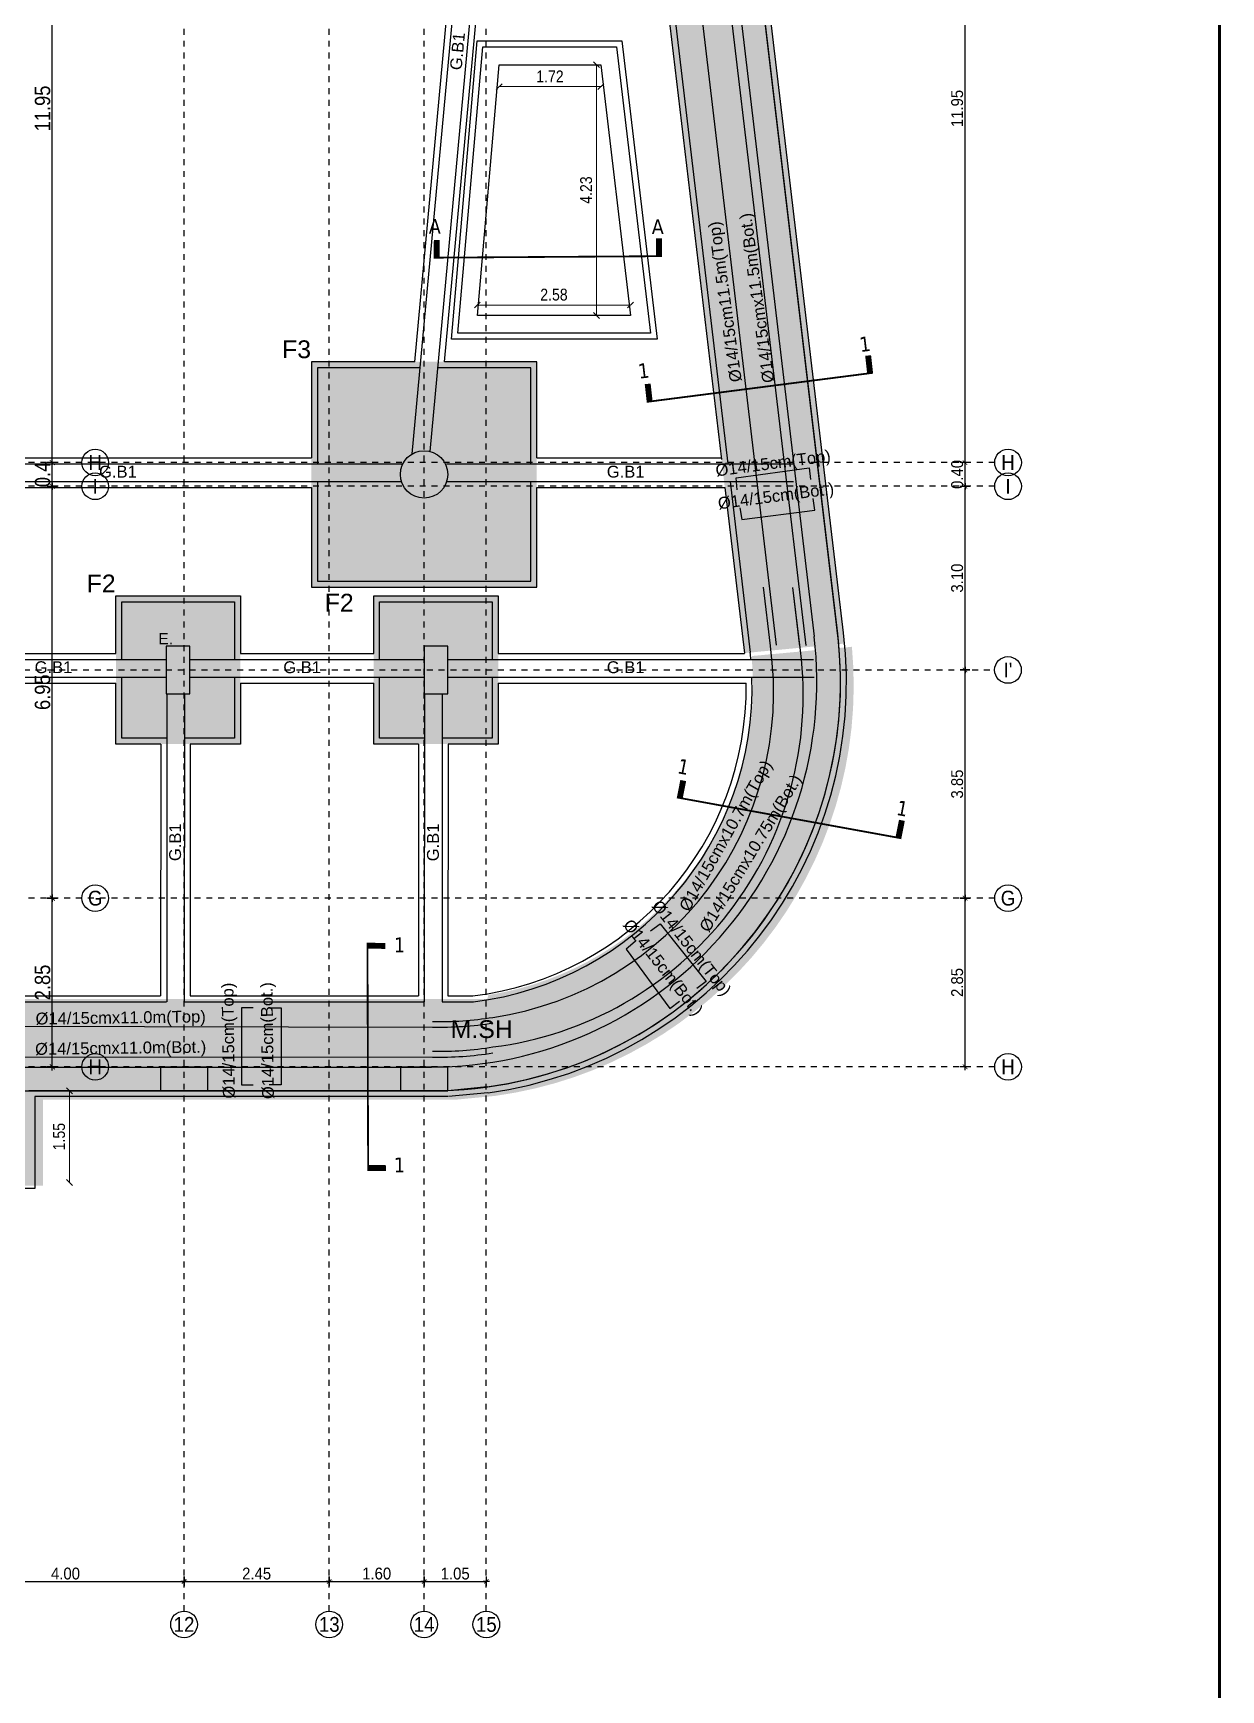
# Model space of a CAD drawing. Header units: metres. Extents: x -55 to 193, y -43 to 92.
# Drawn here: x 12.86 to 32.89, y -11.16 to 16.8 of the extents above; entities that cross this region are included whole.
import ezdxf
from ezdxf.enums import TextEntityAlignment as Align
from ezdxf.lldxf.tags import DXFTag

# ---------------------------------------------------------------- set-up
doc = ezdxf.new("R2010")
doc.units = ezdxf.units.M
doc.header["$MEASUREMENT"] = 0
for name, pattern in [('( Hidden )', [0.375, 0.25, -0.125]), ('1080-B01-GX-ZN$0$( Hidden )', [0.375, 0.25, -0.125]), ('CENTER', [50.800000000000004, 31.75, -6.349999999999999, 6.349999999999999, -6.349999999999999]), ('F.B COLUMN & AXIS$0$DASHDOT', [25.399999999999995, 12.7, -6.349999999999999, 0, -6.349999999999999])]:
    doc.linetypes.add(name, pattern=pattern)
for name, color, linetype in [('$0$A-AX-AXIS TAGS', 20, 'Continuous'), ('$0$A-AX-NO. TEXT', 41, 'Continuous'), ('$AUDIT_BAD_LAYER1', 7, 'Continuous'), ('A-AX-AXIS LINE', 9, 'CENTER'), ('A-G-DIMENSION', 191, 'Continuous'), ('A-G-XREF LOCKED', 7, 'Continuous'), ('P-R-WPUS', 4, 'DRAIN_PIPE'), ('S-BLINDING LINE', 1, 'Continuous'), ('S-CONCRETE PLANS', 4, 'Continuous'), ('S-S-BEARING WALL HATCH', 250, 'Continuous'), ('S-S-BEARING WALL UNDER THE GROUND', 150, 'Continuous'), ('S-S-COLUMN', 60, 'Continuous'), ('S-S-COLUMN HATCH', 250, 'Continuous'), ('S-Steel', 3, 'Continuous'), ('S-SYMPOLS', 6, 'Continuous'), ('S-TEXT- BEAMS', 7, 'Continuous'), ('S-Text-Col.', 7, 'Continuous'), ('steel', 3, 'Continuous')]:
    doc.layers.add(name, color=color, linetype=linetype)
doc.layers.add('1080-B01-GX-ZN$0$ZONES', color=24, linetype='Continuous', true_color=0xad2b00)
for name, color, linetype, lineweight in [('S-D-WATER PROOF', 8, '( Hidden )', 0), ('S-DIMENSIONS', 134, 'Continuous', 13), ('S-TEXT-STEEL', 255, 'Continuous', 15)]:
    doc.layers.add(name, color=color, linetype=linetype, lineweight=lineweight)
doc.styles.add('$0$MT 1-150 (m)', font='arial.ttf', dxfattribs={"width": 0.9, "height": 0.3})
doc.styles.add('ARIAL', font='arial.ttf')
doc.styles.add('MT 1-100 (m)', font='arial.ttf', dxfattribs={"width": 0.9, "height": 0.2})
doc.styles.add('Site 1-200 (m)', font='arial.ttf', dxfattribs={"width": 0.85, "height": 0.2})
doc.styles.get("Standard").update_dxf_attribs({"font": 'arial.ttf'})
doc.styles.add('Tohama', font='tahoma.ttf')
tags = doc.linetypes.add('DRAIN_PIPE', pattern='A,0.5,-0.2,["D",Standard,S=0.1,R=0,X=-0.1,Y=-0.05],-0.2', length=0.9).pattern_tags.tags
tags[6] = DXFTag(74, 10)
doc.dimstyles.new('FC 1-100 (m)', dxfattribs={"dimtxt": 0.2, "dimasz": 0.1, "dimexe": 0.144, "dimexo": 0.144, "dimgap": 0.072, "dimtad": 1, "dimzin": 1, "dimtxsty": 'Site 1-200 (m)', "dimblk": 'OBLIQUE', "dimcen": 90, "dimse1": 1, "dimse2": 1, "dimclrd": 256, "dimclrt": 256, "dimadec": 3, "dimazin": 3, "dimtfac": 1, "dimtix": 1, "dimtmove": 2, "dimatfit": 3, "dimfxl": 0.144, "dimlwd": -1})
doc.dimstyles.new('FC 1-200 (m)', dxfattribs={"dimtxt": 0.26, "dimasz": 0.03, "dimexe": 0.144, "dimexo": 0.144, "dimgap": 0.03, "dimtad": 1, "dimzin": 9, "dimtxsty": 'Site 1-200 (m)', "dimblk": 'CC-DIMTICK', "dimcen": 90, "dimse1": 1, "dimse2": 1, "dimclrd": 256, "dimclrt": 256, "dimadec": 3, "dimazin": 3, "dimtfac": 1, "dimtix": 1, "dimtmove": 2, "dimatfit": 3, "dimfxl": 0.144, "dimlwd": -1})
doc.dimstyles.new('MOSTAQBAL 1-100 (m)', dxfattribs={"dimtxt": 0.2, "dimasz": 0.027, "dimexe": 0.144, "dimexo": 0.144, "dimgap": 0.072, "dimtad": 1, "dimzin": 1, "dimtxsty": 'MT 1-100 (m)', "dimblk": 'CC-DIMTICK', "dimcen": 90, "dimse1": 1, "dimse2": 1, "dimclrd": 256, "dimclrt": 256, "dimadec": 3, "dimazin": 3, "dimtfac": 1, "dimtix": 1, "dimtmove": 2, "dimatfit": 3, "dimfxl": 0.144, "dimlwd": -1})

# ---------------------------------------------------------------- blocks, each defined once
blk = doc.blocks.new('$0$AXIS TAGS')
at = {"layer": '$0$A-AX-AXIS TAGS'}
blk.add_circle((0, 1.164153e-10), 0.225, dxfattribs=at)
at = {"layer": '$0$A-AX-NO. TEXT', "style": '$0$MT 1-150 (m)', "width": 0.9}
blk.add_attdef('A', text='', height=0.25, dxfattribs=at).set_placement((0, 1.164153e-10), align=Align.MIDDLE_CENTER)
blk = doc.blocks.new('1086-B1-AX-BS2')
at = {"layer": 'A-AX-AXIS LINE', "linetype": 'F.B COLUMN & AXIS$0$DASHDOT', "ltscale": 0.05}
for p, q in [((13678.30501571553, 9548.809791928648), (-51502.3041293933, 9548.809791928648)), ((13678.30501571553, 9148.809791266043), (-51502.3041293933, 9148.809792817228)), ((13678.30501571554, 2198.809775877044), (-51502.30412939329, 2198.809775877044)), ((13678.30501571553, -647.5704096930027), (-51502.3041293933, -647.5704096930027))]:
    blk.add_line(p, q, dxfattribs=at)
at = {"layer": '$0$A-AX-NO. TEXT', "xscale": 999.9999999999995, "yscale": 999.9999999999995, "zscale": 999.9999999999995}
for p, values in [((13903.30501571553, 9548.809791812237, -2.4731328e-09), {'A': 'H'}), ((13903.30501571553, 9148.809792700813, -2.4731328e-09), {'A': 'I'}), ((13903.30501571554, 2198.809775760627, -2.4731328e-09), {'A': 'G'}), ((13903.30501571553, -647.5704098094211, -2.4731328e-09), {'A': 'H'})]:
    blk.add_blockref('$0$AXIS TAGS', p, dxfattribs=at).add_auto_attribs(values)
blk = doc.blocks.new('CC-DIMTICK')
for p, q in [((0, 2.999999999999943), (0, -3.000000000000056)), ((2, -5.68e-14), (-2, -5.68e-14))]:
    blk.add_line(p, q)
at = {"const_width": 0.4444444444444445, "flags": 128}
blk.add_lwpolyline([(-1.414213562373094, -1.414213562373151), (1.414213562373094, 1.414213562373038)], dxfattribs=at)
blk = doc.blocks.new('*D278')
at = {"layer": 'A-G-DIMENSION', "transparency": 16777216}
blk.add_line((13.17830501811678, -0.6175704096930028), (13.17830501811678, 2.168809775877043), dxfattribs=at)
at = {"layer": 'A-G-DIMENSION', "transparency": 16777216, "xscale": 0.03, "yscale": 0.03, "zscale": 0.03}
for p, rotation in [((13.17830501811678, 2.198809775877043), 90), ((13.17830501811678, -0.6475704096930027), 270)]:
    blk.add_blockref('CC-DIMTICK', p, dxfattribs=dict(at, rotation=rotation))
at = {"layer": 'A-G-DIMENSION', "transparency": 16777216, "insert": (13.01555604130913, 0.7756196830920229), "char_height": 0.26, "attachment_point": 5, "rotation": 90, "style": 'Site 1-200 (m)'}
blk.add_mtext('\\A1;2.85', dxfattribs=at)
blk = doc.blocks.new('*D279')
at = {"layer": 'A-G-DIMENSION', "transparency": 16777216}
blk.add_line((13.17830501811678, 2.228809775877043), (13.17830501811678, 9.118809791275686), dxfattribs=at)
at = {"layer": 'A-G-DIMENSION', "transparency": 16777216, "xscale": 0.03, "yscale": 0.03, "zscale": 0.03}
for p, rotation in [((13.17830501811678, 9.148809791275683), 90), ((13.17830501811678, 2.198809775877043), 270)]:
    blk.add_blockref('CC-DIMTICK', p, dxfattribs=dict(at, rotation=rotation))
at = {"layer": 'A-G-DIMENSION', "transparency": 16777216, "insert": (13.01555604130913, 5.673809783576366), "char_height": 0.26, "attachment_point": 5, "rotation": 90, "style": 'Site 1-200 (m)'}
blk.add_mtext('\\A1;6.95', dxfattribs=at)
blk = doc.blocks.new('*D280')
at = {"layer": 'A-G-DIMENSION', "transparency": 16777216}
for p, q in [((13.17830501811678, 9.578809791928649), (13.17830501811678, 9.60880979192865)), ((13.17830501811678, 9.148809791275683), (13.17830501811678, 9.54880979192865)), ((13.17830501811678, 9.118809791275686), (13.17830501811678, 9.088809791275684))]:
    blk.add_line(p, q, dxfattribs=at)
at = {"layer": 'A-G-DIMENSION', "transparency": 16777216, "xscale": 0.03, "yscale": 0.03, "zscale": 0.03}
for p, rotation in [((13.17830501811678, 9.54880979192865), 270), ((13.17830501811678, 9.148809791275683), 90)]:
    blk.add_blockref('CC-DIMTICK', p, dxfattribs=dict(at, rotation=rotation))
at = {"layer": 'A-G-DIMENSION', "transparency": 16777216, "insert": (13.01555604130913, 9.348809791602172), "char_height": 0.26, "attachment_point": 5, "rotation": 90, "style": 'Site 1-200 (m)'}
blk.add_mtext('\\A1;0.4', dxfattribs=at)
blk = doc.blocks.new('*D281')
at = {"layer": 'A-G-DIMENSION', "transparency": 16777216}
blk.add_line((13.17830501811678, 9.578809791928649), (13.17830501811678, 21.46880979192874), dxfattribs=at)
at = {"layer": 'A-G-DIMENSION', "transparency": 16777216, "xscale": 0.03, "yscale": 0.03, "zscale": 0.03}
for p, rotation in [((13.17830501811678, 21.49880979192874), 90), ((13.17830501811678, 9.54880979192865), 270)]:
    blk.add_blockref('CC-DIMTICK', p, dxfattribs=dict(at, rotation=rotation))
at = {"layer": 'A-G-DIMENSION', "transparency": 16777216, "insert": (13.01555604130914, 15.5238097919287), "char_height": 0.26, "attachment_point": 5, "rotation": 90, "style": 'Site 1-200 (m)'}
blk.add_mtext('\\A1;11.95', dxfattribs=at)
blk = doc.blocks.new('1086-B1-AX-BS1')
at = {"layer": 'A-AX-AXIS LINE', "linetype": 'F.B COLUMN & AXIS$0$DASHDOT', "ltscale": 0.05}
for p, q in [((15401.77284043605, -9832.099483759663), (15401.77284043605, 67056.89491755908)), ((17851.77282439537, -9832.099483759668), (17851.77282439537, 67056.89491755908)), ((19451.77284037869, -9832.099483759663), (19451.77284037869, 67056.89491755908)), ((20501.77284042351, -9832.099483759659), (20501.77284042351, 67056.89491755908)), ((29078.36778313462, 9548.809791928648), (-51502.3041293933, 9548.809791928648)), ((29078.36778313462, 9148.809791266043), (-51502.3041293933, 9148.809792817228)), ((-51502.30412939326, 6048.80979204422), (29078.23729353977, 6048.809792043407)), ((29078.36778313463, 2198.809775877044), (-51502.30412939329, 2198.809775877044)), ((29078.36778313462, -647.5704096930027), (-51502.3041293933, -647.5704096930027))]:
    blk.add_line(p, q, dxfattribs=at)
at = {"layer": '$0$A-AX-NO. TEXT', "xscale": 999.9999999999995, "yscale": 999.9999999999995, "zscale": 999.9999999999995}
for p, values in [((29303.36778313462, 9548.809791812237, -2.4731328e-09), {'A': 'H'}), ((29303.36778313462, 9148.809792700813, -2.4731328e-09), {'A': 'I'}), ((29303.23729353977, 6048.809791926991, -2.4731328e-09), {'A': "I'"}), ((29303.36778313463, 2198.809775760627, -2.4731328e-09), {'A': 'G'}), ((29303.36778313462, -647.5704098094211, -2.4731328e-09), {'A': 'H'}), ((15401.77284043605, -10057.09948387607, -2.4731328e-09), {'A': '12'}), ((17851.77282439537, -10057.09948387607, -2.4731328e-09), {'A': '13'}), ((19451.77284037869, -10057.09948387608, -2.4731328e-09), {'A': '14'}), ((20501.77284042351, -10057.09948387607, -2.4731328e-09), {'A': '15'})]:
    blk.add_blockref('$0$AXIS TAGS', p, dxfattribs=at).add_auto_attribs(values)
blk = doc.blocks.new('*D352')
at = {"layer": 'A-G-DIMENSION', "transparency": 16777216}
blk.add_line((28.57823729353974, -0.6205704096929957), (28.57823729353974, 2.17180977587705), dxfattribs=at)
at = {"layer": 'A-G-DIMENSION', "transparency": 16777216, "xscale": 0.027, "yscale": 0.027, "zscale": 0.027}
for p, rotation in [((28.57823729353974, 2.19880977587705), 90), ((28.57823729353974, -0.6475704096929956), 270)]:
    blk.add_blockref('CC-DIMTICK', p, dxfattribs=dict(at, rotation=rotation))
at = {"layer": 'A-G-DIMENSION', "transparency": 16777216, "insert": (28.4461226959954, 0.7756196830920321), "char_height": 0.2, "attachment_point": 5, "rotation": 90, "style": 'MT 1-100 (m)'}
blk.add_mtext('\\A1;2.85', dxfattribs=at)
blk = doc.blocks.new('*D353')
at = {"layer": 'A-G-DIMENSION', "transparency": 16777216}
blk.add_line((28.57823729353974, 2.22580977587705), (28.57823729353974, 6.021809792044197), dxfattribs=at)
at = {"layer": 'A-G-DIMENSION', "transparency": 16777216, "xscale": 0.027, "yscale": 0.027, "zscale": 0.027}
for p, rotation in [((28.57823729353974, 6.048809792044197), 90), ((28.57823729353974, 2.19880977587705), 270)]:
    blk.add_blockref('CC-DIMTICK', p, dxfattribs=dict(at, rotation=rotation))
at = {"layer": 'A-G-DIMENSION', "transparency": 16777216, "insert": (28.44605448317139, 4.123809783960628), "char_height": 0.2, "attachment_point": 5, "rotation": 90, "style": 'MT 1-100 (m)'}
blk.add_mtext('\\A1;3.85', dxfattribs=at)
blk = doc.blocks.new('*D354')
at = {"layer": 'A-G-DIMENSION', "transparency": 16777216}
blk.add_line((28.57823729353974, 6.075809792044197), (28.57823729353974, 9.121809792771842), dxfattribs=at)
at = {"layer": 'A-G-DIMENSION', "transparency": 16777216, "xscale": 0.027, "yscale": 0.027, "zscale": 0.027}
for p, rotation in [((28.57823729353974, 9.148809792771841), 90), ((28.57823729353974, 6.048809792044197), 270)]:
    blk.add_blockref('CC-DIMTICK', p, dxfattribs=dict(at, rotation=rotation))
at = {"layer": 'A-G-DIMENSION', "transparency": 16777216, "insert": (28.44605448317139, 7.598809792408024), "char_height": 0.2, "attachment_point": 5, "rotation": 90, "style": 'MT 1-100 (m)'}
blk.add_mtext('\\A1;3.10', dxfattribs=at)
blk = doc.blocks.new('*D355')
at = {"layer": 'A-G-DIMENSION', "transparency": 16777216}
for p, q in [((28.57823729353974, 9.575809791928656), (28.57823729353974, 9.602809791928657)), ((28.57823729353974, 9.148809792771841), (28.57823729353974, 9.548809791928656)), ((28.57823729353974, 9.121809792771842), (28.57823729353974, 9.09480979277184))]:
    blk.add_line(p, q, dxfattribs=at)
at = {"layer": 'A-G-DIMENSION', "transparency": 16777216, "xscale": 0.027, "yscale": 0.027, "zscale": 0.027}
for p, rotation in [((28.57823729353974, 9.548809791928656), 270), ((28.57823729353974, 9.148809792771841), 90)]:
    blk.add_blockref('CC-DIMTICK', p, dxfattribs=dict(at, rotation=rotation))
at = {"layer": 'A-G-DIMENSION', "transparency": 16777216, "insert": (28.4461226959954, 9.348809792350252), "char_height": 0.2, "attachment_point": 5, "rotation": 90, "style": 'MT 1-100 (m)'}
blk.add_mtext('\\A1;0.40', dxfattribs=at)
blk = doc.blocks.new('*D356')
at = {"layer": 'A-G-DIMENSION', "transparency": 16777216}
blk.add_line((28.57823729353975, 9.575809791928656), (28.57823729353975, 21.47180979192874), dxfattribs=at)
at = {"layer": 'A-G-DIMENSION', "transparency": 16777216, "xscale": 0.027, "yscale": 0.027, "zscale": 0.027}
for p, rotation in [((28.57823729353975, 21.49880979192875), 90), ((28.57823729353975, 9.548809791928656), 270)]:
    blk.add_blockref('CC-DIMTICK', p, dxfattribs=dict(at, rotation=rotation))
at = {"layer": 'A-G-DIMENSION', "transparency": 16777216, "insert": (28.44612269599541, 15.5238097919287), "char_height": 0.2, "attachment_point": 5, "rotation": 90, "style": 'MT 1-100 (m)'}
blk.add_mtext('\\A1;11.95', dxfattribs=at)
blk = doc.blocks.new('*D325')
at = {"layer": 'A-G-DIMENSION', "transparency": 16777216}
blk.add_line((11.4287728410072, -9.332099483759665), (15.37477284043605, -9.332099483759665), dxfattribs=at)
at = {"layer": 'A-G-DIMENSION', "transparency": 16777216, "xscale": 0.027, "yscale": 0.027, "zscale": 0.027, "rotation": 180}
blk.add_blockref('CC-DIMTICK', (11.4017728410072, -9.332099483759665), dxfattribs=at)
at = {"layer": 'A-G-DIMENSION', "transparency": 16777216, "xscale": 0.027, "yscale": 0.027, "zscale": 0.027}
blk.add_blockref('CC-DIMTICK', (15.40177284043605, -9.332099483759665), dxfattribs=at)
at = {"layer": 'A-G-DIMENSION', "transparency": 16777216, "insert": (13.40177284072163, -9.199984886215326), "char_height": 0.2, "attachment_point": 5, "style": 'MT 1-100 (m)'}
blk.add_mtext('\\A1;4.00', dxfattribs=at)
blk = doc.blocks.new('*D326')
at = {"layer": 'A-G-DIMENSION', "transparency": 16777216}
blk.add_line((15.42877284043605, -9.332099483759665), (17.82477282439537, -9.332099483759665), dxfattribs=at)
at = {"layer": 'A-G-DIMENSION', "transparency": 16777216, "xscale": 0.027, "yscale": 0.027, "zscale": 0.027, "rotation": 180}
blk.add_blockref('CC-DIMTICK', (15.40177284043605, -9.332099483759665), dxfattribs=at)
at = {"layer": 'A-G-DIMENSION', "transparency": 16777216, "xscale": 0.027, "yscale": 0.027, "zscale": 0.027}
blk.add_blockref('CC-DIMTICK', (17.85177282439537, -9.332099483759665), dxfattribs=at)
at = {"layer": 'A-G-DIMENSION', "transparency": 16777216, "insert": (16.62677283241571, -9.199984886215326), "char_height": 0.2, "attachment_point": 5, "style": 'MT 1-100 (m)'}
blk.add_mtext('\\A1;2.45', dxfattribs=at)
blk = doc.blocks.new('*D327')
at = {"layer": 'A-G-DIMENSION', "transparency": 16777216}
blk.add_line((17.87877282439537, -9.332099483759665), (19.42477284037869, -9.332099483759665), dxfattribs=at)
at = {"layer": 'A-G-DIMENSION', "transparency": 16777216, "xscale": 0.027, "yscale": 0.027, "zscale": 0.027, "rotation": 180}
blk.add_blockref('CC-DIMTICK', (17.85177282439537, -9.332099483759665), dxfattribs=at)
at = {"layer": 'A-G-DIMENSION', "transparency": 16777216, "xscale": 0.027, "yscale": 0.027, "zscale": 0.027}
blk.add_blockref('CC-DIMTICK', (19.45177284037869, -9.332099483759665), dxfattribs=at)
at = {"layer": 'A-G-DIMENSION', "transparency": 16777216, "insert": (18.65177283238703, -9.199984886215326), "char_height": 0.2, "attachment_point": 5, "style": 'MT 1-100 (m)'}
blk.add_mtext('\\A1;1.60', dxfattribs=at)
blk = doc.blocks.new('*D328')
at = {"layer": 'A-G-DIMENSION', "transparency": 16777216}
blk.add_line((19.47877284037869, -9.332099483759665), (20.47477284042351, -9.332099483759665), dxfattribs=at)
at = {"layer": 'A-G-DIMENSION', "transparency": 16777216, "xscale": 0.027, "yscale": 0.027, "zscale": 0.027, "rotation": 180}
blk.add_blockref('CC-DIMTICK', (19.45177284037869, -9.332099483759665), dxfattribs=at)
at = {"layer": 'A-G-DIMENSION', "transparency": 16777216, "xscale": 0.027, "yscale": 0.027, "zscale": 0.027}
blk.add_blockref('CC-DIMTICK', (20.50177284042351, -9.332099483759665), dxfattribs=at)
at = {"layer": 'A-G-DIMENSION', "transparency": 16777216, "insert": (19.9767728404011, -9.199984886215326), "char_height": 0.2, "attachment_point": 5, "style": 'MT 1-100 (m)'}
blk.add_mtext('\\A1;1.05', dxfattribs=at)
blk = doc.blocks.new('1086-B01-GX-MP')
at = {"layer": '1080-B01-GX-ZN$0$ZONES', "linetype": '1080-B01-GX-ZN$0$( Hidden )', "ltscale": 5, "const_width": 0.05}
blk.add_lwpolyline([(-47.43038757844881, -13.66172230278164), (32.86961242155093, -13.66172230278162), (32.86961242155093, 38.93827769721836), (-47.43038757844884, 38.93827769721836)], close=True, dxfattribs=at)
blk = doc.blocks.new('_OBLIQUE')
at = {"color": 0, "linetype": 'ByBlock'}
blk.add_line((-0.5, -0.5), (0.5, 0.5), dxfattribs=at)
blk = doc.blocks.new('*D78')
at = {"layer": 'S-DIMENSIONS', "transparency": 16777216}
blk.add_line((13.46840511256968, -2.601190534014722), (13.46840511256968, -1.051190534014722), dxfattribs=at)
at = {"layer": 'S-DIMENSIONS', "transparency": 16777216, "xscale": 0.1, "yscale": 0.1, "zscale": 0.1}
for p, rotation in [((13.46840511256968, -1.051190534014722), 90), ((13.46840511256968, -2.601190534014722), 270)]:
    blk.add_blockref('_OBLIQUE', p, dxfattribs=dict(at, rotation=rotation))
at = {"layer": 'S-DIMENSIONS', "transparency": 16777216, "insert": (13.29429051502534, -1.826190534014726), "char_height": 0.2, "attachment_point": 5, "rotation": 90, "style": 'Site 1-200 (m)'}
blk.add_mtext('\\A1;1.55', dxfattribs=at)
blk = doc.blocks.new('*D94')
at = {"layer": 'S-DIMENSIONS', "transparency": 16777216}
blk.add_line((20.71672729746049, 15.89246573537259), (22.43362057388455, 15.89246573537259), dxfattribs=at)
at = {"layer": 'S-DIMENSIONS', "transparency": 16777216, "xscale": 0.1, "yscale": 0.1, "zscale": 0.1, "rotation": 180}
blk.add_blockref('_OBLIQUE', (20.71672729746049, 15.89246573537259), dxfattribs=at)
at = {"layer": 'S-DIMENSIONS', "transparency": 16777216, "xscale": 0.1, "yscale": 0.1, "zscale": 0.1}
blk.add_blockref('_OBLIQUE', (22.43362057388455, 15.89246573537259), dxfattribs=at)
at = {"layer": 'S-DIMENSIONS', "transparency": 16777216, "insert": (21.57517393567252, 16.06487501231665), "char_height": 0.2, "attachment_point": 5, "style": 'Site 1-200 (m)'}
blk.add_mtext('\\A1;1.72', dxfattribs=at)
blk = doc.blocks.new('*D95')
at = {"layer": 'S-DIMENSIONS', "transparency": 16777216}
blk.add_line((22.36042046986668, 16.26292336069082), (22.36042046986668, 12.0309606017083), dxfattribs=at)
at = {"layer": 'S-DIMENSIONS', "transparency": 16777216, "xscale": 0.1, "yscale": 0.1, "zscale": 0.1}
for p, rotation in [((22.36042046986668, 16.26292336069082), 90), ((22.36042046986668, 12.0309606017083), 270)]:
    blk.add_blockref('_OBLIQUE', p, dxfattribs=dict(at, rotation=rotation))
at = {"layer": 'S-DIMENSIONS', "transparency": 16777216, "insert": (22.18623765949832, 14.14694198119956), "char_height": 0.2, "attachment_point": 5, "rotation": 90, "style": 'Site 1-200 (m)'}
blk.add_mtext('\\A1;4.23', dxfattribs=at)
blk = doc.blocks.new('*D96')
at = {"layer": 'S-DIMENSIONS', "transparency": 16777216}
blk.add_line((20.35048134995052, 12.20742608094968), (22.93535748973461, 12.20742608094968), dxfattribs=at)
at = {"layer": 'S-DIMENSIONS', "transparency": 16777216, "xscale": 0.1, "yscale": 0.1, "zscale": 0.1, "rotation": 180}
blk.add_blockref('_OBLIQUE', (20.35048134995052, 12.20742608094968), dxfattribs=at)
at = {"layer": 'S-DIMENSIONS', "transparency": 16777216, "xscale": 0.1, "yscale": 0.1, "zscale": 0.1}
blk.add_blockref('_OBLIQUE', (22.93535748973461, 12.20742608094968), dxfattribs=at)
at = {"layer": 'S-DIMENSIONS', "transparency": 16777216, "insert": (21.64291941984256, 12.38154067849402), "char_height": 0.2, "attachment_point": 5, "style": 'Site 1-200 (m)'}
blk.add_mtext('\\A1;2.58', dxfattribs=at)
blk = doc.blocks.new('1086-B1-X-COBS2')
at = {"layer": 'A-G-XREF LOCKED', "xscale": 0.001, "yscale": 0.001, "zscale": 0.001}
blk.add_blockref('1086-B1-AX-BS2', (0, 0), dxfattribs=at)
at = {"layer": 'A-G-DIMENSION'}
for base, p1, p2, picture, middle in [((13.17830501811678, 21.49880979192874), (13.17830501811678, 9.54880979192865), (13.17830501811678, 21.49880979192874), '*D281', (13.01555604130914, 15.5238097919287)), ((13.17830501811678, 9.54880979192865), (13.17830501829417, 9.148809791275683), (13.17830501811678, 9.54880979192865), '*D280', (13.01555604130913, 9.348809791602172)), ((13.17830501811678, 9.148809791275683), (13.10281294316856, 2.198809775877043), (13.17830501829417, 9.148809791275683), '*D279', (13.01555604130913, 5.673809783576366)), ((13.17830501811678, 2.198809775877043), (13.10281294316856, -0.6475704096930027), (13.10281294316856, 2.198809775877043), '*D278', (13.01555604130913, 0.7756196830920229))]:
    dim = blk.add_linear_dim(base=base, p1=p1, p2=p2, angle=90, dimstyle='FC 1-200 (m)', dxfattribs=at)
    dim.commit()
    dim.dimension.update_dxf_attribs({"geometry": picture, "text_midpoint": middle})
blk = doc.blocks.new('1086-B1-X-COBS1')
at = {"layer": 'S-S-BEARING WALL HATCH'}
h = blk.add_hatch(color=256, dxfattribs=at)
h.dxf.hatch_style = 1
h.paths.add_polyline_path([(26.03230436110943, 6.614082762655243), (26.42952754616544, 6.661133193533487), (20.54453843254947, 56.29880979192887), (13.70177282444183, 56.29880979195218), (13.70177282444183, 55.99880979190562), (20.17730467399059, 55.99880979188231)])
h = blk.add_hatch(color=256, dxfattribs=at)
h.dxf.hatch_style = 1
edge = h.paths.add_edge_path()
edge.add_arc((19.57751104285273, 5.848809465985141), 6.900000000000588, 354.9285374109991, 366.7610014833191)
edge.add_line((26.42952754616544, 6.661133193533487), (26.03230436110942, 6.614082762655097))
edge.add_line((26.03230436110943, 6.614082762655243), (26.07622385754535, 5.719458191706388))
edge.add_arc((19.56613515766747, 5.854020689325466), 6.511479244076797, 272.5141886208668, 358.8158739707259, ccw=False)
edge.add_line((19.85177284035365, -0.6511905340148588), (11.00177284106232, -0.6511905340148589))
edge.add_line((11.00177284106232, -0.6511905340148588), (11.00177284104163, -1.051190534014858))
edge.add_line((11.00177284104163, -1.051190534014722), (19.85177284033391, -1.05119053401472))
edge.add_arc((19.56713882348305, 5.853711439202243), 6.910766077887863, 272.3605114171089, 354.8956569446229)
at = {"layer": 'S-S-COLUMN HATCH'}
h = blk.add_hatch(color=256, dxfattribs=at)
h.dxf.hatch_style = 1
edge = h.paths.add_edge_path()
edge.add_arc((19.4517728404235, 9.34880979192883), 0.4000000000000004, 0, 360)
h = blk.add_hatch(color=256, dxfattribs=at)
h.dxf.hatch_style = 1
h.paths.add_polyline_path([(15.50177284039125, 5.648809792068618), (15.50177284039125, 6.448809791978987), (15.10177284039125, 6.448809791978987), (15.10177284039125, 5.648809792068618)])
h = blk.add_hatch(color=256, dxfattribs=at)
h.dxf.hatch_style = 1
h.paths.add_polyline_path([(19.85177284039125, 5.6488097920884), (19.85177284039125, 6.448809791998769), (19.45177284039124, 6.448809791998769), (19.45177284039124, 5.6488097920884)])
h = blk.add_hatch(color=256, dxfattribs=at)
h.dxf.hatch_style = 1
h.paths.add_polyline_path([(15.80177284039126, -0.6511905340148588), (15.00177284048084, -0.6511905340148588), (15.00177284048084, -1.051190534014722), (15.80177284039126, -1.051190534014722)])
h = blk.add_hatch(color=256, dxfattribs=at)
h.dxf.hatch_style = 1
h.paths.add_polyline_path([(19.85177284033392, -0.6511905340148588), (19.05177284042347, -0.6511905340148588), (19.05177284042347, -1.051190534014722), (19.85177284033392, -1.051190534014722)])
at = {"layer": 'S-S-BEARING WALL UNDER THE GROUND'}
for p, q in [((20.17730467399059, 55.99880979188231), (26.03230436110943, 6.614082762655243)), ((11.15177284105198, -0.6511905340148588), (19.57751104285333, -0.6511905340148588)), ((11.00177284105197, -1.051190534014722), (19.57751104285333, -1.051190534014722))]:
    blk.add_line(p, q, dxfattribs=at)
blk.add_lwpolyline([(26.42952754616544, 6.661133193533487), (20.54453843254947, 56.29880979192887), (13.70177282444183, 56.29880979192887)], dxfattribs=at)
for radius in [6.9, 6.5]:
    blk.add_arc((19.57751104285333, 5.848809465985141), radius, 270, 6.761363641639102, dxfattribs=at)
at = {"layer": 'S-S-COLUMN'}
for points in [[(15.50177284039125, 5.648809792068618), (15.50177284039125, 6.448809791978987), (15.10177284039125, 6.448809791978987), (15.10177284039125, 5.648809792068618)], [(19.85177284039125, 5.6488097920884), (19.85177284039125, 6.448809791998769), (19.45177284039124, 6.448809791998769), (19.45177284039124, 5.6488097920884)], [(15.80177284039126, -0.6511905340148588), (15.00177284048084, -0.6511905340148588), (15.00177284048084, -1.051190534014722), (15.80177284039126, -1.051190534014722)], [(19.85177284033392, -0.6511905340147678), (19.05177284042347, -0.6511905340147678), (19.05177284042347, -1.051190534014722), (19.85177284033392, -1.051190534014722)]]:
    blk.add_lwpolyline(points, close=True, dxfattribs=at)
blk.add_circle((19.4517728404235, 9.34880979192883), 0.4, dxfattribs=at)
at = {"xscale": 0.001, "yscale": 0.001, "zscale": 0.001}
blk.add_blockref('1086-B1-AX-BS1', (0, 0), dxfattribs=at)
at = {"layer": 'A-G-DIMENSION'}
for base, p1, p2, picture, middle in [((28.57823729353975, 21.49880979192875), (30.4853227456611, 9.548809791928656), (31.20752452949414, 21.49880979192875), '*D356', (28.44612269599541, 15.5238097919287)), ((28.57823729353974, 9.548809791928656), (30.52384705401593, 9.148809792771841), (30.4853227456611, 9.548809791928656), '*D355', (28.4461226959954, 9.348809792350252)), ((28.57823729353974, 9.148809792771841), (31.21714329937077, 6.048809792044196), (30.52384705401593, 9.148809792771841), '*D354', (28.44605448317139, 7.598809792408024)), ((28.57823729353974, 6.048809792044197), (28.57823729353974, 2.19880977587705), (31.21714329937077, 6.048809792044196), '*D353', (28.44605448317139, 4.123809783960628)), ((28.57823729353974, 2.19880977587705), (28.57823729353975, -0.6475704096929956), (28.57823729353974, 2.19880977587705), '*D352', (28.4461226959954, 0.7756196830920321))]:
    dim = blk.add_linear_dim(base=base, p1=p1, p2=p2, angle=90, dimstyle='MOSTAQBAL 1-100 (m)', dxfattribs=at)
    dim.commit()
    dim.dimension.update_dxf_attribs({"geometry": picture, "text_midpoint": middle})
for base, p1, p2, picture, middle in [((19.45177284037869, -9.332099483759665), (17.85177282439537, -8.505555565270498), (19.45177284037869, -8.356858639412083), '*D327', (18.65177283238703, -9.199984886215326)), ((20.50177284042351, -9.332099483759665), (19.45177284037869, -8.356858639412083), (20.50177284042351, -8.250646407725101), '*D328', (19.9767728404011, -9.199984886215326)), ((17.85177282439537, -9.332099483759665), (15.40177284043605, -8.972888193672958), (17.85177282439537, -8.505555565270498), '*D326', (16.62677283241571, -9.199984886215326)), ((15.40177284043605, -9.332099483759665), (11.4017728410072, -8.696737185300352), (15.40177284043605, -8.972888193672958), '*D325', (13.40177284072163, -9.199984886215326))]:
    dim = blk.add_linear_dim(base=base, p1=p1, p2=p2, dimstyle='MOSTAQBAL 1-100 (m)', dxfattribs=at)
    dim.commit()
    dim.dimension.update_dxf_attribs({"geometry": picture, "text_midpoint": middle})

msp = doc.modelspace()

# ---------------------------------------------------------------- hatches: boundary and pattern name
at = {"layer": 'S-D-WATER PROOF'}
h = msp.add_hatch(color=254, dxfattribs=at)
h.dxf.hatch_style = 1
h.paths.add_polyline_path([(9.201772840493504, 56.25968303916753), (9.21655534495455, 52.003197921218), (19.44313603686751, 51.99880979188233), (20.69555900194254, 41.43509167710067), (18.06502539392096, 41.12321846491434), (18.51241593657896, 37.34964698654796), (20.64642698165759, 37.60265302206877), (21.25716288818868, 32.45132464572939), (17.8807213388772, 32.05101739683809), (18.31633844620209, 28.37675043106031), (21.69217015143544, 28.7822014860898), (22.27408231371191, 23.87399058508367), (17.7060747347737, 23.33241255977708), (18.21233245409722, 19.06231851846775), (23.27776325499474, 19.66287050159623), (24.85622697471157, 6.333713865781603), (26.54873056789713, 6.495226801774201), (20.63338289929834, 56.39880979192888)])
h = msp.add_hatch(color=254, dxfattribs=at)
h.dxf.hatch_style = 1
h.paths.add_polyline_path([(21.35177284042351, 11.24880979192883), (17.5517728404235, 11.24880979192883), (17.5517728404235, 7.448809791928829), (21.35177284042351, 7.448809791928829)])
h.paths.add_polyline_path([(18.60177284039121, 7.298809792043567), (20.70177284039121, 7.298809792043567), (20.70177284039121, 4.798809792043568), (18.60177284039121, 4.798809792043568)])
h.paths.add_polyline_path([(14.25177284039122, 7.2988097920238), (16.35177284039122, 7.2988097920238), (16.35177284039122, 4.798809792023801), (14.25177284039122, 4.798809792023801)])
h = msp.add_hatch(color=254, dxfattribs=at)
h.dxf.hatch_style = 1
edge = h.paths.add_edge_path()
edge.add_line((9.855578770025454, 0.4964448204849301), (20.51726369993045, 0.4964448204849301))
edge.add_line((20.51726369993045, 0.4964448204849301), (20.53574812725082, 0.5627851956422933))
edge.add_arc((19.70078489143141, 5.795681274425293), 5.299090957561731, 279.0657193203726, 365.2854352051611)
edge.add_line((24.97734489294766, 6.283820114215162), (26.67014186247812, 6.440148038619255))
edge.add_arc((19.70058549779814, 5.795896105919734), 6.999269709993908, -82.20576176007938, 5.281299534999619, ccw=False)
edge.add_line((20.64979804217044, -1.138710733609413), (19.97406319718622, -1.203555179515069))
edge.add_line((19.97406319718622, -1.203555179515069), (13.02406319781475, -1.203555179515069))
edge.add_line((13.02406319781475, -1.203555179515069), (13.02406319781475, -2.653555179515069))
edge.add_line((13.02406319781475, -2.653555179515069), (9.874063197345828, -2.653555179515068))
edge.add_line((9.874063197345828, -2.653555179515068), (9.855578770025454, 0.4964448204849301))

# ---------------------------------------------------------------- linework, layer by layer
at = {"layer": 'P-R-WPUS', "linetype": 'ByBlock'}
for points in [[(23.27302623938093, 11.7309606017083), (20.02339715408995, 11.7309606017083), (20.44156878739183, 16.56292336069081), (22.7001539741304, 16.56292336069082)], [(22.93535748973461, 12.0309606017083), (20.35048134995052, 12.0309606017083), (20.71672729746049, 16.26292336069082), (22.43362057388455, 16.26292336069082)]]:
    msp.add_lwpolyline(points, close=True, dxfattribs=at)
at = {"layer": 'S-BLINDING LINE'}
for p, q in [((26.528832056440535, 6.6729066295816395), (20.633382896984855, 56.398809792643924)), ((23.275960021355388, 19.6626567131606), (24.46808736412791, 9.601678276970091)), ((19.79533469566148, 11.248809792643883), (20.54374120859123, 19.338727813360848)), ((19.293199682053014, 11.248809792643883), (20.03603770015357, 19.278535035921372)), ((12.651772838110148, 9.626599754533018), (17.55177283811001, 9.626599754533018)), ((21.351772838110023, 9.626599754533018), (24.46513441327791, 9.626599754533018)), ((12.651772838110148, 9.126599754533022), (17.55177283811001, 9.12659975453301)), ((21.351772838110023, 9.12659975453301), (24.524379513062854, 9.126599754533)), ((24.524379513062854, 9.126599754533), (24.85532564318845, 6.333574412969551)), ((12.251772838077827, 6.326599754647891), (14.251772838077741, 6.326599754647891)), ((16.351772838077736, 6.326599754647891), (18.601772838077736, 6.326599754647891)), ((20.70177283807773, 6.326599754647891), (24.856082266166908, 6.326599754647891)), ((12.251772838077827, 5.82657004736987), (14.251772838077741, 5.826574358444159)), ((16.351772838077736, 5.8265788850721805), (18.601772838077736, 5.826583735030759)), ((20.70177283807773, 5.82658826165877), (24.885971950474143, 5.826597280855399)), ((15.007500228179978, 4.798809792738851), (15.004734329405238, 0.5488094667003303)), ((15.507500334065028, 4.798809792738851), (15.504734435290288, 0.5488094667003303)), ((19.357500228179973, 4.798809792758622), (19.354734329405233, 0.5488094667003303)), ((19.857500334065023, 4.798809792758622), (19.854734435290283, 0.5488094667003303)), ((11.404734435290294, 0.5488094667003303), (15.004734329405238, 0.5488094667003303)), ((15.504734435290288, 0.5488094667003303), (19.354734329405233, 0.5488094667003303)), ((19.854734435290283, 0.5488094667003303), (20.27648891344427, 0.5488094667003303)), ((20.52750768300463, -1.0863460873940198), (19.861393106399717, -1.1507267098201304))]:
    msp.add_line(p, q, dxfattribs=at)
msp.add_lwpolyline([(23.38558248694956, 11.63096060242335), (19.914369086489586, 11.63096060242335), (20.34984928172213, 16.662923361405873), (22.788998438565528, 16.662923361405873)], close=True, dxfattribs=at)
for points in [[(19.293199682053014, 11.248809792643883), (17.55177283811001, 11.248809792643883), (17.55177283811001, 9.626599754533018)], [(21.351772838110023, 9.626599754533018), (21.351772838110023, 11.248809792643883), (19.79533469566148, 11.248809792643883)], [(17.55177283811001, 9.12659975453301), (17.55177283811001, 7.448809792643882), (21.351772838110023, 7.448809792643882), (21.351772838110023, 9.12659975453301)], [(14.251772838077741, 6.326599754647891), (14.251772838077741, 7.298809792738851), (16.351772838077736, 7.298809792738851), (16.351772838077736, 6.326599754647891)], [(18.601772838077736, 6.326599754647891), (18.601772838077736, 7.298809792758622), (20.70177283807773, 7.298809792758622), (20.70177283807773, 6.326599754647891)], [(15.007500228179978, 4.798809792738851), (14.251772838077741, 4.798809792738851), (14.251772838077741, 5.826574358444159)], [(16.351772838077736, 5.8265788850721805), (16.351772838077736, 4.798809792738851), (15.507500334065028, 4.798809792738851)], [(19.357500228179973, 4.798809792758622), (18.601772838077736, 4.798809792758622), (18.601772838077736, 5.826583735030759)], [(20.70177283807773, 5.82658826165877), (20.70177283807773, 4.798809792758622), (19.857500334065023, 4.798809792758622)], [(19.851772838020437, -1.1511905332996797), (12.881772838648942, -1.1511905332996797), (12.881772838648942, -2.7011905332996804), (9.68177283818001, -2.7011905332996804), (9.68177283818001, -1.7006737914459684), (-2.872063039248232, -1.7006737914459684), (-2.872063039248218, -1.9975704089778397), (-12.971280057956406, -1.9975704089778397)]]:
    msp.add_lwpolyline(points, dxfattribs=at)
for centre, radius, start, end in [((19.577511040539846, 5.848809466700171), 6.999999999999976, 277.8330145365067, 6.761363641638985), ((19.632075477756615, 5.763418846557929), 5.254276321301889, 6.153082685777113, 6.239552724387232), ((19.632075477756615, 5.763418846557929), 5.254276321301889, 277.0448075977864, 0.6889521321387867)]:
    msp.add_arc(centre, radius, start, end, dxfattribs=at)
at = {"layer": 'S-CONCRETE PLANS'}
for p, q in [((26.42952754616544, 6.661133193533487), (20.54453843254947, 56.29880979192887)), ((26.4482752133005, 6.483316923860527), (20.54453843254947, 56.29880979192887)), ((19.24979624676804, 9.694071222753845), (20.31005769306115, 21.15499257077936)), ((19.55489042338131, 9.735289757884296), (20.61154416780855, 21.1572135666931)), ((23.36350205769393, 19.77373595938997), (24.57768727171195, 9.526599753817962)), ((9.15807154894847, 9.526599753817962), (19.09345631910267, 9.526599753817964)), ((19.83264645014849, 9.52659975381798), (25.68216063567743, 9.52659975381798)), ((9.15807154894847, 9.226599753817977), (19.07089923069851, 9.226599753817977)), ((19.83264645014849, 9.226599753817977), (25.68216063567743, 9.226599753817977)), ((24.61323433158291, 9.226599753817977), (24.95463399159246, 6.345351673818007)), ((11.40177284039126, 6.226599753932831), (15.10177284039125, 6.226599753932827)), ((15.50177284039125, 6.226599753932827), (19.45177284037869, 6.226599753932822)), ((19.85177284039125, 6.226599753932823), (26.02437981654603, 6.226599753932816)), ((11.40177284039126, 5.926599753932848), (15.10177284039125, 5.926599753932848)), ((15.50177284039125, 5.926599753932848), (19.45177284037869, 5.926599753932848)), ((19.85177284039125, 5.926599753932848), (26.03361743826297, 5.926599753932848)), ((15.10873924271517, 5.648809792068618), (15.10873924271517, 0.4488094659852776)), ((15.40873936167054, 5.648809792068618), (15.40397396982261, 0.4488094659852776)), ((19.45805343138298, 5.6488097920884), (19.45177284037869, 0.4488094659852776)), ((19.75873936167053, 5.6488097920884), (19.75873936167053, 0.4488094659852776)), ((11.30466933646057, 0.4488094659852776), (15.10466927292956, 0.4488094659852776)), ((15.40466933646057, 0.4488094659852776), (19.45466927292953, 0.4488094659852776)), ((19.75466933646055, 0.4488094659852775), (20.28261530543334, 0.4488094659852776)), ((19.85177284033392, -1.051190534014722), (12.78177284096243, -1.051190534014722)), ((20.51788741693882, -0.9868099115886161), (19.85177284033392, -1.051190534014722))]:
    msp.add_line(p, q, dxfattribs=at)
for points in [[(19.3843755857666, 11.14880979192883), (17.6517728404235, 11.14880979192883), (17.6517728404235, 9.526599753817962)], [(21.25177284042351, 9.526599753817962), (21.25177284042351, 11.14880979192883), (19.68565659393168, 11.14880979192883)], [(17.6517728404235, 9.226599753817977), (17.6517728404235, 7.548809791928829), (21.25177284042351, 7.548809791928829), (21.25177284042351, 9.226599753817977)], [(14.35177284039122, 6.226599753932827), (14.35177284039122, 7.198809792023801), (16.25177284039122, 7.198809792023801), (16.25177284039122, 6.226599753932826)], [(18.70177284039121, 6.226599753932823), (18.70177284039121, 7.198809792043568), (20.60177284039121, 7.198809792043568), (20.60177284039121, 6.226599753932822)], [(15.10756533163663, 4.898809792023801), (14.35177284039122, 4.898809792023801), (14.35177284039122, 5.926599753932848)], [(16.25177284039122, 5.926599753932848), (16.25177284039122, 4.898809792023801), (15.40756539516766, 4.898809792023801)], [(19.45756533163662, 4.898809792043568), (18.70177284039121, 4.898809792043568), (18.70177284039121, 5.926599753932848)], [(20.60177284039121, 5.926599753932848), (20.60177284039121, 4.898809792043568), (19.75756539516765, 4.898809792043568)]]:
    msp.add_lwpolyline(points, dxfattribs=at)
for centre, radius, start, end in [((19.57751104285334, 5.848809465985117), 6.899999999999976, 277.8330145365067, 6.761363641638965), ((19.63207548007011, 5.763418845842885), 5.354276321301888, 4.962673025950584, 6.239552724387261), ((19.63207548007011, 5.763418845842885), 5.354276321301888, 276.9786285629213, 1.746459229805971)]:
    msp.add_arc(centre, radius, start, end, dxfattribs=at)
at = {"layer": 'S-Steel'}
for p, q in [((24.04578435368574, 17.84058497358113), (25.39396179997088, 6.466139097573877)), ((24.54370376438811, 17.83494857020732), (25.89188121067325, 6.460502694200058))]:
    msp.add_line(p, q, dxfattribs=at)
for points in [[(19.59108455728905, -0.3835108211313802, 0.0450498795252961), (20.61259734914405, -0.3129721393493503, 0.4145520276408882), (25.80066194513829, 6.377606712000355), (25.67437429948618, 7.443083659590986)], [(19.59126894968088, 0.1166121518039729, 0.0450498795252961), (20.61278174153588, 0.1871508335860028, 0.4114813532043323), (25.29465691535083, 6.454368800610829), (25.17661404225757, 7.447377300127268)], [(20.61278174153589, 0.0871508335860041, -0.0450498795252961), (19.59126894968088, 0.0166121518039733), (9.872580285799039, 0.0374666120970915), (9.872580285799039, -0.1625158633646464)], [(9.875391510288999, -0.2799462269184119), (9.875391510288999, -0.4799287023801498), (19.59108455728905, -0.4835108211313797, 0.0450498795252961), (20.61259734914405, -0.4129721393493489)]]:
    msp.add_lwpolyline(points, format="xyb", dxfattribs=at)
at = {"layer": 'S-SYMPOLS'}
for points in [[(19.66635296286388, 13.30663386386298, 0.1, 0.1, 0), (19.66379278318478, 13.00664478825226, 0.03, 0.03, 0), (23.41364828877109, 13.03137322891683, 0.1, 0.1, 0), (23.4162084684502, 13.33136230452756, 0.1, 0.1, 0)], [(23.2239114920413, 10.87690947064204, 0.1, 0.1, 0), (23.25766457582647, 10.5788143023807, 0.03, 0.03, 0), (26.97698268304938, 11.05704084476149, 0.1, 0.1, 0), (26.94322959926421, 11.35513601302283, 0.1, 0.1, 0)], [(23.82402321142305, 4.183286263058022, 0.1, 0.1, 0), (23.76581291984523, 3.888987839752371, 0.03, 0.03, 0), (27.45506777346586, 3.217105086892612, 0.1, 0.1, 0), (27.51327806504367, 3.511403510198261, 0.1, 0.1, 0)], [(18.79706824016599, 1.392445589404584, 0.1, 0.1, 0), (18.49709121232647, 1.39615810530768, 0.03, 0.03, 0), (18.50741506213561, -2.353764724122125, 0.1, 0.1, 0), (18.80739208997513, -2.357477240025215, 0.1, 0.1, 0)]]:
    msp.add_lwpolyline(points, format="xyseb", dxfattribs=at)
at = {"layer": 'steel'}
msp.add_line((25.79222246706556, 6.448809791998883), (25.67453345295993, 7.441740896753449), dxfattribs=at)
for points in [[(24.73623057713175, 9.09149586056351), (24.71677196627254, 9.28955045038851), (25.95027477431662, 9.46069554411331), (25.97395970720966, 9.262102936109251)], [(24.7782024736984, 8.786234359745498), (24.81059558451144, 8.589880229513476), (26.04641947798746, 8.743370049607472), (26.01797001967049, 8.94133627986272)], [(23.27340047077877, 1.647516979023343), (23.43351392250851, 1.765703021610894), (24.2124876862179, 0.7940962616451511), (24.05407760604308, 0.6720051215120117)], [(23.01550691006759, 1.464499258200521), (22.86027037516858, 1.339976664588487), (23.60008449293705, 0.3382307428552599), (23.75865993635075, 0.4601070274480776)], [(16.56897261507972, 0.3488094659852774), (16.36897261507972, 0.3488094659852774), (16.36897261507972, -0.9511905340147222), (16.56897261507972, -0.9511905340147222)], [(16.84010882084353, 0.3488094659852774), (17.04010882084353, 0.3488094659852774), (17.04010882084353, -0.9511905340147222), (16.84010882084353, -0.9511905340147222)]]:
    msp.add_lwpolyline(points, dxfattribs=at)

# ---------------------------------------------------------------- block references
at = {"layer": 'A-G-XREF LOCKED'}
msp.add_blockref('1086-B1-X-COBS2', (0, 0), dxfattribs=at)
at = {"layer": 'S-CONCRETE PLANS'}
for name in ['1086-B01-GX-MP', '1086-B1-X-COBS1']:
    msp.add_blockref(name, (0, 0), dxfattribs=at)

# ---------------------------------------------------------------- texts
at = {"layer": '$AUDIT_BAD_LAYER1'}
for s, height, p in [('E.', 0.1920000000000002, (14.96625421678442, 6.482012687467772, 1.574681312e-07)), ('M.SH', 0.3, (19.90080391169117, -0.1619675312338131, 1.96835164e-07))]:
    msp.add_text(s, height=height, dxfattribs=at).set_placement(p)
at = {"layer": 'S-SYMPOLS', "style": 'Tohama'}
for s, height, rotation, p in [('A', 0.25, 359.5798380323622, (19.53113805255076, 13.41053373523606)), ('A', 0.25, 0.0720981480847301, (23.2935266319307, 13.40505656957963)), ('1', 0.25, 7.021104884442077, (26.81253298713802, 11.41344616044245)), ('1', 0.2499999999999999, 6.528844768719499, (23.07711941795883, 10.96368701513885)), ('1', 0.2499999999999999, 348.8804863486468, (23.71044860844964, 4.310483215858631)), ('1', 0.25, 349.3727464643693, (27.40641081023991, 3.606593150202145)), ('1', 0.2499999999999999, 359.3597458616601, (18.94268139134364, 1.286185980585248)), ('1', 0.25, 359.8520059773827, (18.94159220255462, -2.427938271723586))]:
    msp.add_text(s, height=height, rotation=rotation, dxfattribs=at).set_placement(p)
at = {"layer": 'S-TEXT- BEAMS', "ltscale": 0.05, "style": 'ARIAL'}
for rotation, p in [(84.71455325061979, (19.98460374342613, 16.17303285484204)), (90.00000000000261, (15.25087910411469, 2.823578059270289)), (90.00000000000261, (19.60087726171557, 2.820747081940604))]:
    msp.add_text('G.B1', height=0.2, rotation=rotation, dxfattribs=at).set_placement(p, align=Align.MIDDLE_LEFT)
for p in [(13.96824749513821, 9.395526408055932), (22.53426404853935, 9.395526408055924), (12.88140397522199, 6.095526408170803), (17.07657193493975, 6.095526408170803), (22.53426404853935, 6.095526408170803)]:
    msp.add_text('G.B1', height=0.2, dxfattribs=at).set_placement(p, align=Align.MIDDLE_LEFT)
at = {"layer": 'S-Text-Col.', "ltscale": 0.05, "style": 'ARIAL'}
for s, p in [('F3', (17.05550659366332, 11.46072617820811)), ('F2', (13.75861069083117, 7.508609991184691)), ('F2', (17.77514569304668, 7.184419716238942))]:
    msp.add_text(s, height=0.3, dxfattribs=at).set_placement(p, align=Align.MIDDLE_LEFT)
at = {"layer": 'S-TEXT-STEEL', "ltscale": 0.05, "style": 'ARIAL'}
for s, height, rotation, p in [('%%C14/15cmx11.5m(Bot.)', 0.2, 97.87199615871944, (25.16588542012071, 12.33864315850977)), ('%%C14/15cm11.5m(Top)', 0.2, 97.87199615871944, (24.62581150796318, 12.27461258110563)), ('%%C14/15cm(Top)', 0.2, 7.492901160436603, (25.35239231125606, 9.441728980717208)), ('%%C14/15cm(Bot.)', 0.2, 7.492901160436603, (25.40065888859104, 8.888302865146294)), ('%%C14/15cmx10.7m(Top)', 0.2, 60.48868546150483, (24.6246466733125, 3.203349842227241)), ('%%C14/15cmx10.75m(Bot.)', 0.1999999999999999, 58.71655530937854, (25.04256910156483, 2.906859164624184)), ('%%C14/15cm(Top)', 0.2, 308.3141673434119, (23.88986773212984, 1.297821916527484)), ('%%C14/15cm(Bot.)', 0.2, 308.3141673434119, (23.40924211653661, 0.9702900966939882)), ('%%C14/15cm(Top)', 0.2, 90.75848866715086, (16.24643084268615, -0.2047463768572746)), ('%%C14/15cm(Bot.)', 0.2, 90.75848866715086, (16.90589551825491, -0.2047463768572746)), ('%%C14/15cmx11.0m(Top)', 0.2, 0.758488667150949, (14.33380799254614, 0.0844902755631267)), ('%%C14/15cmx11.0m(Bot.)', 0.2, 0.758488667150949, (14.33380799254614, -0.4273687873308916))]:
    msp.add_text(s, height=height, rotation=rotation, dxfattribs=at).set_placement(p, align=Align.CENTER)

# ---------------------------------------------------------------- dimensions: what is measured, and where the dimension line sits
at = {"layer": 'S-DIMENSIONS'}
for base, p1, p2, picture, middle in [((22.43362057388455, 15.89246573537259), (20.71672729746049, 16.26292336069082), (22.43362057388455, 16.26292336069082), '*D94', (21.57517393567252, 16.06487501231665)), ((22.93535748973461, 12.20742608094968), (20.35048134995052, 12.0309606017083), (22.93535748973461, 12.0309606017083), '*D96', (21.64291941984256, 12.38154067849402))]:
    dim = msp.add_linear_dim(base=base, p1=p1, p2=p2, dimstyle='FC 1-100 (m)', dxfattribs=at)
    dim.commit()
    dim.dimension.update_dxf_attribs({"geometry": picture, "text_midpoint": middle})
for base, p1, p2, picture, middle in [((22.36042046986668, 12.0309606017083), (21.57517393567252, 16.26292336069082), (21.57517393567252, 12.0309606017083), '*D95', (22.18623765949832, 14.14694198119956)), ((13.46840511256968, -1.051190534014722), (13.12615087144543, -2.601190534014722), (13.12615087144543, -1.051190534014722), '*D78', (13.29429051502534, -1.826190534014726))]:
    dim = msp.add_linear_dim(base=base, p1=p1, p2=p2, angle=90, dimstyle='FC 1-100 (m)', dxfattribs=at)
    dim.commit()
    dim.dimension.update_dxf_attribs({"geometry": picture, "text_midpoint": middle})

doc.saveas('drawing.dxf')
